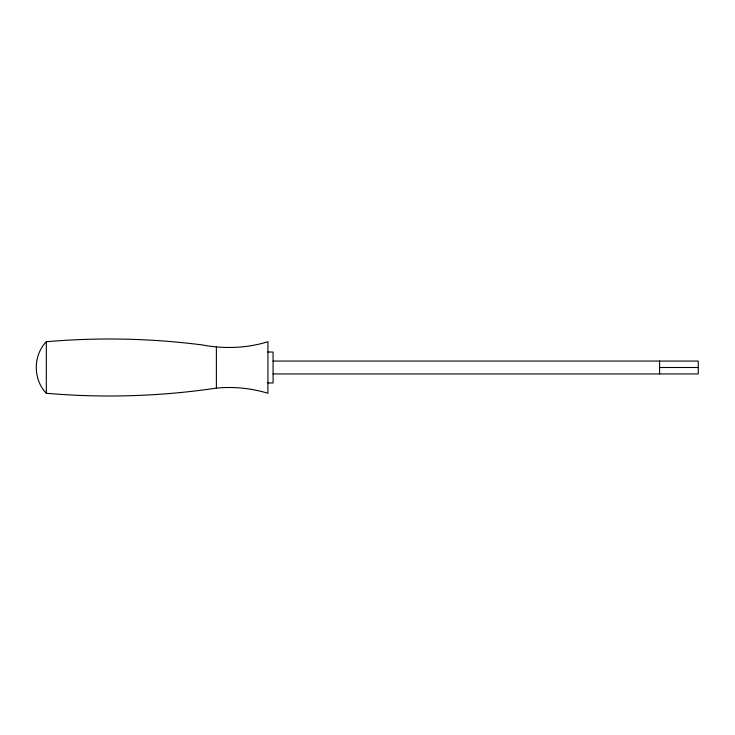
<?xml version="1.0" encoding="UTF-8"?>
<svg xmlns="http://www.w3.org/2000/svg" width="735" height="735" viewBox="0 0 735 735"><rect width="100%" height="100%" fill="white"/><g stroke="black" fill="none" stroke-linecap="round" stroke-linejoin="round"><path stroke-width="1.1" d="M46.314 341.729C32.946 355.455 32.946 379.545 46.314 393.271C102.946 398.195 160.147 396.459 216.384 388.117C233.684 386.426 251.296 388.19 267.917 393.271L267.917 341.729C246.758 348.307 224.028 349.061 202.309 344.935C150.62 338.293 98.233 337.218 46.314 341.729L46.314 393.271M267.917 352.037L273.071 352.037L273.071 382.963L267.917 382.963M273.071 361.06L698.25 361.06L698.25 373.94L273.071 373.94M659.598 367.5L698.25 367.5M659.598 361.06L659.598 373.94M216.384 346.883L216.384 388.117"/></g></svg>
